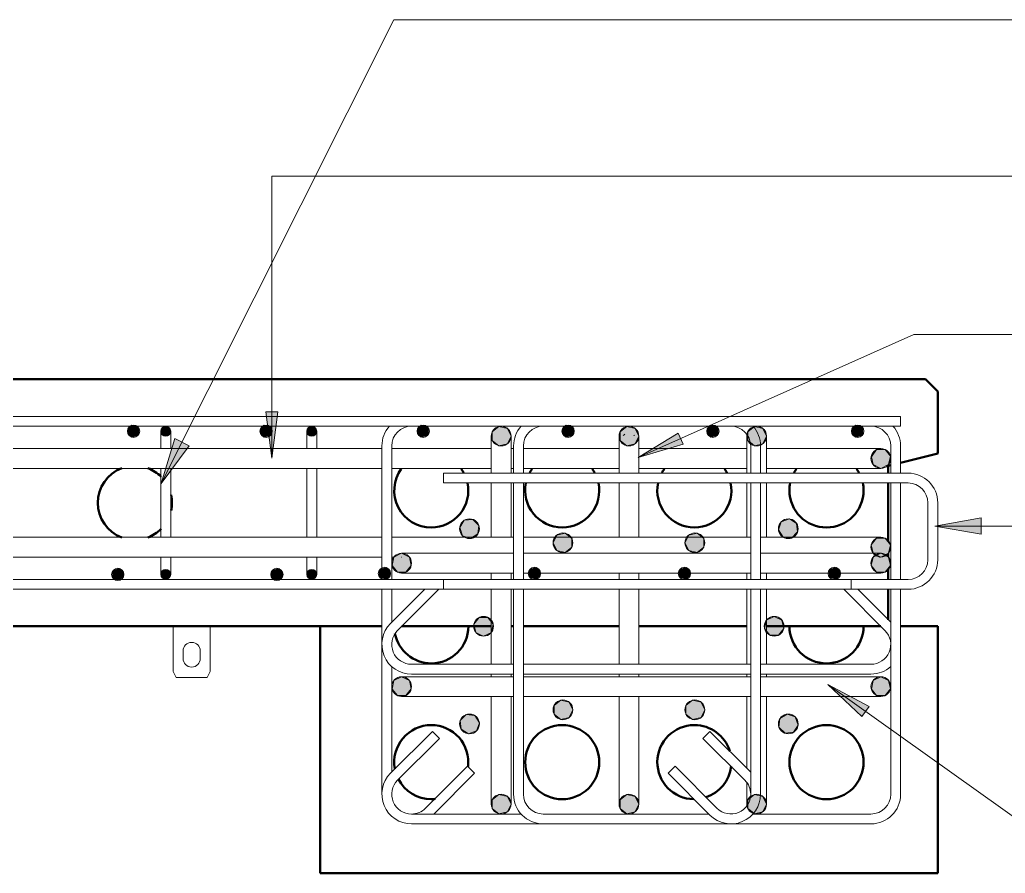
# Model space of a CAD drawing. Header units: millimetres. Extents: x 18954 to 39483, y -1618 to 21231.
# Drawn here: x 31992 to 32790, y 20065 to 20756 of the extents above; entities that cross this region are included whole.
import ezdxf

# ---------------------------------------------------------------- set-up
doc = ezdxf.new("R2010")
doc.units = ezdxf.units.MM
for name, color, linetype, lineweight in [('A-GENM', 13, 'Continuous', 18), ('A-WALL', 113, 'Continuous', 25), ('S-RBAR', 171, 'Continuous', 18), ('S-RBAR-IDEN', 171, 'Continuous', 9)]:
    doc.layers.add(name, color=color, linetype=linetype, lineweight=lineweight)

# ---------------------------------------------------------------- blocks, each defined once
blk = doc.blocks.new('RR spread anchor face based - RR-SA-0_7-110-2888042-Elevation Top 3')
at = {"layer": 'A-GENM'}
for p, q in [((-6075.8, 20264.57), (-6075.8, 20228.07)), ((-6045.8, 20228.07), (-6045.8, 20264.57)), ((-6067.8, 20238.57), (-6067.8, 20244.57)), ((-6053.8, 20244.57), (-6053.8, 20238.57)), ((-6075.8, 20228.07), (-6073.3, 20223.07)), ((-6048.3, 20223.07), (-6045.8, 20228.07)), ((-6073.3, 20223.07), (-6048.3, 20223.07))]:
    blk.add_line(p, q, dxfattribs=at)
for centre, start, end in [((-6060.8, 20244.57), 0, 180), ((-6060.8, 20238.57), 180, 0)]:
    blk.add_arc(centre, 7, start, end, dxfattribs=at)
blk = doc.blocks.new('12_7Ø_ Lifting Insert_COLUMN - 12_9Ø Lifting insert-1653057-Elevation Top 3')
at = {"layer": 'A-GENM'}
for start, end in [(120.28437, 136.35777), (43.64223, 49.79737)]:
    blk.add_arc((-5238.8, 20414.57), 6.35, start, end, dxfattribs=at)

msp = doc.modelspace()

# ---------------------------------------------------------------- hatches: boundary and pattern name
at = {"layer": 'S-RBAR'}
h = msp.add_hatch(color=256, dxfattribs=at)
edge = h.paths.add_edge_path()
edge.add_arc((32083.98, 20422.57), 5, 0, 360)
h = msp.add_hatch(color=256, dxfattribs=at)
edge = h.paths.add_edge_path()
edge.add_arc((32191.23, 20422.57), 5, 0, 360)
h = msp.add_hatch(color=256, dxfattribs=at)
edge = h.paths.add_edge_path()
edge.add_arc((32318.47, 20422.57), 5, 0, 360)
h = msp.add_hatch(color=256, dxfattribs=at)
edge = h.paths.add_edge_path()
edge.add_arc((32435.72, 20422.57), 5, 0, 360)
h = msp.add_hatch(color=256, dxfattribs=at)
edge = h.paths.add_edge_path()
edge.add_arc((32552.97, 20422.57), 5, 0, 360)
h = msp.add_hatch(color=256, dxfattribs=at)
edge = h.paths.add_edge_path()
edge.add_arc((32670.21, 20422.57), 5, 0, 360)
for points in [[(32082.44, 20417.81), (32088.03, 20419.63), (32088.03, 20425.51), (32082.44, 20427.32), (32078.98, 20422.57)], [(32108.77, 20418.77), (32113.24, 20420.22), (32113.24, 20424.92), (32108.77, 20426.37), (32106, 20422.57)], [(32189.68, 20417.81), (32195.27, 20419.63), (32195.27, 20425.51), (32189.68, 20427.32), (32186.23, 20422.57)], [(32226.99, 20418.77), (32231.47, 20420.22), (32231.47, 20424.92), (32226.99, 20426.37), (32224.23, 20422.57)], [(32316.93, 20417.81), (32322.52, 20419.63), (32322.52, 20425.51), (32316.93, 20427.32), (32313.47, 20422.57), (32316.36, 20418.59)], [(32379.82, 20410.77), (32386.59, 20412.31), (32389.6, 20418.57), (32386.59, 20424.82), (32379.82, 20426.37), (32374.4, 20422.04), (32374.4, 20415.1)], [(32434.17, 20417.81), (32439.76, 20419.63), (32439.76, 20425.51), (32434.17, 20427.32), (32430.72, 20422.57)], [(32483.22, 20410.77), (32489.99, 20412.31), (32493, 20418.57), (32489.99, 20424.82), (32483.22, 20426.37), (32477.8, 20422.04), (32477.8, 20415.1)], [(32551.42, 20417.81), (32557.01, 20419.63), (32557.01, 20425.51), (32551.42, 20427.32), (32547.97, 20422.57)], [(32586.62, 20410.77), (32593.39, 20412.31), (32596.4, 20418.57), (32593.39, 20424.82), (32586.62, 20426.37), (32581.2, 20422.04), (32581.2, 20415.1), (32583.32, 20413.41)], [(32668.67, 20417.81), (32674.26, 20419.63), (32674.26, 20425.51), (32668.67, 20427.32), (32665.21, 20422.57)], [(32689, 20392.45), (32695.26, 20395.46), (32696.8, 20402.23), (32692.47, 20407.66), (32685.53, 20407.66), (32681.28, 20401.88), (32682.75, 20395.46)], [(32356.86, 20335.66), (32362.74, 20339.35), (32363.51, 20346.25), (32358.6, 20351.16), (32351.71, 20350.38), (32348.01, 20344.51), (32350.31, 20337.95)], [(32616.69, 20336.06), (32621.59, 20340.97), (32620.82, 20347.87), (32614.94, 20351.56), (32608.39, 20349.27), (32606.09, 20342.71), (32609.79, 20336.84)], [(32433.38, 20324.4), (32438.81, 20328.73), (32438.81, 20335.68), (32433.38, 20340), (32426.62, 20338.46), (32423.6, 20332.2), (32426.62, 20325.95)], [(32540.18, 20324.4), (32545.61, 20328.73), (32545.61, 20335.68), (32540.18, 20340), (32533.42, 20338.46), (32530.4, 20332.2), (32533.42, 20325.95)], [(32689, 20320.67), (32695.26, 20323.68), (32696.8, 20330.45), (32692.47, 20335.88), (32685.53, 20335.88), (32681.2, 20330.45), (32682.75, 20323.68)], [(32304.47, 20308.49), (32308.8, 20313.92), (32307.26, 20320.68), (32301, 20323.7), (32294.75, 20320.68), (32293.2, 20313.92), (32297.53, 20308.49)], [(32692.47, 20308.49), (32696.8, 20313.92), (32695.26, 20320.68), (32689, 20323.7), (32682.75, 20320.68), (32681.2, 20313.92), (32685.53, 20308.49)], [(32072.7, 20301.81), (32076.15, 20306.57), (32072.7, 20311.32), (32067.11, 20309.51), (32067.11, 20303.63)], [(32108.77, 20302.77), (32113.24, 20304.22), (32113.24, 20308.92), (32108.77, 20310.37), (32106, 20306.57)], [(32201.58, 20301.81), (32205.03, 20306.57), (32201.58, 20311.32), (32195.99, 20309.51), (32195.99, 20303.63)], [(32226.99, 20302.77), (32231.47, 20304.22), (32231.47, 20308.92), (32226.99, 20310.37), (32224.23, 20306.57)], [(32288.62, 20302.62), (32292.07, 20307.37), (32288.62, 20312.13), (32283.03, 20310.31), (32283.03, 20304.43)], [(32410.04, 20302.62), (32413.49, 20307.37), (32410.04, 20312.13), (32404.45, 20310.31), (32404.45, 20304.43)], [(32531.46, 20302.62), (32534.92, 20307.37), (32531.46, 20312.13), (32525.87, 20310.31), (32525.87, 20304.43)], [(32652.88, 20302.62), (32656.34, 20307.37), (32652.88, 20312.13), (32647.29, 20310.31), (32647.29, 20304.43)], [(32367.37, 20256.57), (32373.63, 20259.58), (32375.17, 20266.35), (32370.84, 20271.78), (32363.9, 20271.78), (32359.57, 20266.35), (32361.12, 20259.58), (32364.9, 20257.76)], [(32606.1, 20257.36), (32610.43, 20262.79), (32608.89, 20269.56), (32602.63, 20272.57), (32596.38, 20269.56), (32594.83, 20262.79), (32599.16, 20257.36)], [(32297.53, 20208.49), (32304.47, 20208.49), (32308.8, 20213.92), (32307.26, 20220.68), (32301, 20223.7), (32294.75, 20220.68), (32293.4, 20213.68)], [(32685.53, 20208.49), (32692.47, 20208.49), (32696.8, 20213.92), (32695.26, 20220.68), (32689, 20223.7), (32682.75, 20220.68), (32681.4, 20213.68)], [(32429.82, 20189.14), (32436.59, 20190.68), (32439.6, 20196.94), (32436.59, 20203.19), (32429.82, 20204.73), (32424.4, 20200.41), (32424.4, 20193.46)], [(32536.62, 20189.14), (32543.39, 20190.68), (32546.4, 20196.94), (32543.39, 20203.19), (32536.62, 20204.73), (32531.2, 20200.41), (32531.2, 20193.46)], [(32355.07, 20177.58), (32361.62, 20179.87), (32363.91, 20186.42), (32360.22, 20192.3), (32353.32, 20193.08), (32348.41, 20188.17), (32349.19, 20181.27)], [(32611.4, 20177.98), (32618.3, 20178.76), (32621.99, 20184.63), (32619.7, 20191.19), (32613.15, 20193.48), (32607.27, 20189.79), (32606.49, 20182.89)], [(32379.82, 20112.77), (32386.59, 20114.31), (32389.6, 20120.57), (32386.59, 20126.82), (32379.82, 20128.37), (32374.4, 20124.04), (32374.4, 20117.1)], [(32483.22, 20112.77), (32489.99, 20114.31), (32493, 20120.57), (32489.99, 20126.82), (32483.22, 20128.37), (32477.8, 20124.04), (32477.8, 20117.1)], [(32586.62, 20112.77), (32593.39, 20114.31), (32596.4, 20120.57), (32593.39, 20126.82), (32586.62, 20128.37), (32581.2, 20124.04), (32581.2, 20117.1), (32583.32, 20115.41)]]:
    msp.add_hatch(color=256, dxfattribs=at).paths.add_polyline_path(points)
h = msp.add_hatch(color=256, dxfattribs=at)
edge = h.paths.add_edge_path()
edge.add_arc((32110, 20422.57), 4, 0, 360)
h = msp.add_hatch(color=256, dxfattribs=at)
edge = h.paths.add_edge_path()
edge.add_arc((32228.23, 20422.57), 4, 0, 360)
h = msp.add_hatch(color=256, dxfattribs=at)
edge = h.paths.add_edge_path()
edge.add_arc((32381.6, 20418.57), 8, 0, 360)
h = msp.add_hatch(color=256, dxfattribs=at)
edge = h.paths.add_edge_path()
edge.add_arc((32485, 20418.57), 8, 0, 360)
h = msp.add_hatch(color=256, dxfattribs=at)
edge = h.paths.add_edge_path()
edge.add_arc((32588.4, 20418.57), 8, 0, 360)
h = msp.add_hatch(color=256, dxfattribs=at)
edge = h.paths.add_edge_path()
edge.add_arc((32689, 20400.45), 8, 0, 360)
h = msp.add_hatch(color=256, dxfattribs=at)
edge = h.paths.add_edge_path()
edge.add_arc((32355.96, 20343.61), 8, 0, 360)
h = msp.add_hatch(color=256, dxfattribs=at)
edge = h.paths.add_edge_path()
edge.add_arc((32614.04, 20343.61), 8, 0, 360)
h = msp.add_hatch(color=256, dxfattribs=at)
edge = h.paths.add_edge_path()
edge.add_arc((32431.6, 20332.2), 8, 0, 360)
h = msp.add_hatch(color=256, dxfattribs=at)
edge = h.paths.add_edge_path()
edge.add_arc((32538.4, 20332.2), 8, 0, 360)
h = msp.add_hatch(color=256, dxfattribs=at)
edge = h.paths.add_edge_path()
edge.add_arc((32689, 20328.67), 8, 0, 360)
h = msp.add_hatch(color=256, dxfattribs=at)
edge = h.paths.add_edge_path()
edge.add_arc((32301, 20315.7), 8, 0, 360)
h = msp.add_hatch(color=256, dxfattribs=at)
edge = h.paths.add_edge_path()
edge.add_arc((32689, 20315.7), 8, 0, 360)
h = msp.add_hatch(color=256, dxfattribs=at)
edge = h.paths.add_edge_path()
edge.add_arc((32071.15, 20306.57), 5, 0, 360)
h = msp.add_hatch(color=256, dxfattribs=at)
edge = h.paths.add_edge_path()
edge.add_arc((32110, 20306.57), 4, 0, 360)
h = msp.add_hatch(color=256, dxfattribs=at)
edge = h.paths.add_edge_path()
edge.add_arc((32200.03, 20306.57), 5, 0, 360)
h = msp.add_hatch(color=256, dxfattribs=at)
edge = h.paths.add_edge_path()
edge.add_arc((32228.23, 20306.57), 4, 0, 360)
h = msp.add_hatch(color=256, dxfattribs=at)
edge = h.paths.add_edge_path()
edge.add_arc((32287.07, 20307.37), 5, 0, 360)
h = msp.add_hatch(color=256, dxfattribs=at)
edge = h.paths.add_edge_path()
edge.add_arc((32408.49, 20307.37), 5, 0, 360)
h = msp.add_hatch(color=256, dxfattribs=at)
edge = h.paths.add_edge_path()
edge.add_arc((32529.92, 20307.37), 5, 0, 360)
h = msp.add_hatch(color=256, dxfattribs=at)
edge = h.paths.add_edge_path()
edge.add_arc((32651.34, 20307.37), 5, 0, 360)
h = msp.add_hatch(color=256, dxfattribs=at)
edge = h.paths.add_edge_path()
edge.add_arc((32367.37, 20264.57), 8, 0, 360)
h = msp.add_hatch(color=256, dxfattribs=at)
edge = h.paths.add_edge_path()
edge.add_arc((32602.63, 20264.57), 8, 0, 360)
h = msp.add_hatch(color=256, dxfattribs=at)
edge = h.paths.add_edge_path()
edge.add_arc((32301, 20215.7), 8, 0, 360)
h = msp.add_hatch(color=256, dxfattribs=at)
edge = h.paths.add_edge_path()
edge.add_arc((32689, 20215.7), 8, 0, 360)
h = msp.add_hatch(color=256, dxfattribs=at)
edge = h.paths.add_edge_path()
edge.add_arc((32431.6, 20196.94), 8, 0, 360)
h = msp.add_hatch(color=256, dxfattribs=at)
edge = h.paths.add_edge_path()
edge.add_arc((32538.4, 20196.94), 8, 0, 360)
h = msp.add_hatch(color=256, dxfattribs=at)
edge = h.paths.add_edge_path()
edge.add_arc((32355.96, 20185.53), 8, 0, 360)
h = msp.add_hatch(color=256, dxfattribs=at)
edge = h.paths.add_edge_path()
edge.add_arc((32614.04, 20185.53), 8, 0, 360)
h = msp.add_hatch(color=256, dxfattribs=at)
edge = h.paths.add_edge_path()
edge.add_arc((32381.6, 20120.57), 8, 0, 360)
h = msp.add_hatch(color=256, dxfattribs=at)
edge = h.paths.add_edge_path()
edge.add_arc((32485, 20120.57), 8, 0, 360)
h = msp.add_hatch(color=256, dxfattribs=at)
edge = h.paths.add_edge_path()
edge.add_arc((32588.4, 20120.57), 8, 0, 360)
at = {"layer": 'S-RBAR-IDEN'}
for points in [[(32195.93, 20400.64), (32200.86, 20438.14), (32190.99, 20438.14)], [(32492.56, 20401.26), (32528.81, 20412.04), (32524.79, 20421.05)], [(32106.37, 20380.12), (32129.09, 20410.68), (32117.27, 20416.6)], [(32732.62, 20345.73), (32770.12, 20339.12), (32770.12, 20352.34)], [(32646.01, 20217.34), (32673.68, 20191.55), (32679.41, 20199.59)]]:
    msp.add_hatch(color=256, dxfattribs=at).paths.add_polyline_path(points)

# ---------------------------------------------------------------- linework, layer by layer
at = {"layer": 'A-WALL', "lineweight": 50}
for p, q in [((32725, 20464.57), (31270.01, 20464.57)), ((32735, 20454.57), (32725, 20464.57)), ((32735, 20404.57), (32735, 20454.57)), ((32705, 20397.07), (32735, 20404.57)), ((32695, 20394.57), (32697, 20395.07)), ((32695, 20388.63), (32695, 20394.57)), ((32695, 20333.88), (32695, 20380.63)), ((32695, 20320.91), (32695, 20323.46)), ((32695, 20302.51), (32695, 20310.49)), ((32695, 20269.8), (32695, 20294.51)), ((32235, 20264.57), (31520, 20264.57)), ((32285, 20264.57), (32235, 20264.57)), ((32235, 20264.57), (32235, 20064.57)), ((32373.6, 20264.57), (32301.08, 20264.57)), ((32389.6, 20264.57), (32391.61, 20264.57)), ((32399.61, 20264.57), (32477, 20264.57)), ((32493, 20264.57), (32580.4, 20264.57)), ((32688.92, 20264.57), (32596.4, 20264.57)), ((32735, 20264.57), (32705, 20264.57)), ((32735, 20064.57), (32735, 20264.57)), ((32235, 20064.57), (32735, 20064.57))]:
    msp.add_line(p, q, dxfattribs=at)
for centre, start, end in [((32085, 20364.57), 110.74657, 249.33161), ((32085, 20364.57), 44.86565, 69.25343), ((32325, 20374.57), 144, 270), ((32325, 20374.57), 28.3173, 36), ((32431, 20374.57), 144, 151.6827), ((32431, 20374.57), 28.3173, 36), ((32538, 20374.57), 144, 151.6827), ((32538, 20374.57), 28.3173, 36), ((32645, 20374.57), 144, 151.6827), ((32645, 20374.57), 28.3173, 36), ((32325, 20374.57), 270, 11.77425), ((32431, 20374.57), 168.22575, 270), ((32431, 20374.57), 270, 11.77425), ((32538, 20374.57), 168.22575, 270), ((32538, 20374.57), 270, 11.77425), ((32645, 20374.57), 168.22575, 180), ((32645, 20374.57), 0, 11.77425), ((32645, 20374.57), 180, 0), ((32085, 20364.57), 347.76022, 12.23978), ((32085, 20364.57), 290.66839, 315.13435), ((32325, 20264.57), 270, 0), ((32645, 20264.57), 180, 360), ((32325, 20264.57), 191.3661, 270), ((32325, 20154.57), 90, 190.15566), ((32325, 20154.57), 353.09798, 90), ((32431, 20154.57), 90, 270), ((32431, 20154.57), 270, 90), ((32538, 20154.57), 90, 269.22682), ((32538, 20154.57), 17.41149, 90), ((32645, 20154.57), 0, 180), ((32538, 20154.57), 288.34185, 353.68657), ((32645, 20154.57), 180, 0), ((32325, 20154.57), 207.45862, 270), ((32325, 20154.57), 270, 276.06156)]:
    msp.add_arc(centre, 30, start, end, dxfattribs=at)
at = {"layer": 'S-RBAR'}
for p, q in [((31290, 20434.57), (32705, 20434.57)), ((32705, 20426.57), (32705, 20434.57)), ((31290, 20426.57), (32705, 20426.57)), ((32082.44, 20427.32), (32078.98, 20422.57)), ((32078.98, 20422.57), (32082.44, 20417.81)), ((32088.03, 20425.51), (32082.44, 20427.32)), ((32082.44, 20417.81), (32088.03, 20419.63)), ((32088.03, 20419.63), (32088.03, 20425.51)), ((32108.77, 20426.37), (32106, 20422.57)), ((32106, 20422.57), (32106, 20408.64)), ((32106, 20422.57), (32108.77, 20418.77)), ((32113.24, 20424.92), (32108.77, 20426.37)), ((32108.77, 20418.77), (32113.24, 20420.22)), ((32113.24, 20420.22), (32113.24, 20424.92)), ((32114, 20422.57), (32114, 20408.64)), ((32189.68, 20427.32), (32186.23, 20422.57)), ((32186.23, 20422.57), (32189.68, 20417.81)), ((32195.27, 20425.51), (32189.68, 20427.32)), ((32189.68, 20417.81), (32195.27, 20419.63)), ((32195.27, 20419.63), (32195.27, 20425.51)), ((32226.99, 20426.37), (32224.23, 20422.57)), ((32224.23, 20422.57), (32224.23, 20408.64)), ((32224.23, 20422.57), (32226.99, 20418.77)), ((32231.47, 20424.92), (32226.99, 20426.37)), ((32226.99, 20418.77), (32231.47, 20420.22)), ((32231.47, 20420.22), (32231.47, 20424.92)), ((32232.23, 20422.57), (32232.23, 20408.64)), ((32316.93, 20427.32), (32313.47, 20422.57)), ((32313.47, 20422.57), (32316.36, 20418.59)), ((32322.52, 20425.51), (32316.93, 20427.32)), ((32316.93, 20417.81), (32322.52, 20419.63)), ((32322.52, 20419.63), (32322.52, 20425.51)), ((32379.82, 20426.37), (32374.4, 20422.04)), ((32374.4, 20422.04), (32374.4, 20415.1)), ((32386.59, 20424.82), (32379.82, 20426.37)), ((32389.6, 20418.57), (32386.59, 20424.82)), ((32434.17, 20427.32), (32430.72, 20422.57)), ((32430.72, 20422.57), (32434.17, 20417.81)), ((32439.76, 20425.51), (32434.17, 20427.32)), ((32434.17, 20417.81), (32439.76, 20419.63)), ((32439.76, 20419.63), (32439.76, 20425.51)), ((32483.22, 20426.37), (32477.8, 20422.04)), ((32477.8, 20422.04), (32477.8, 20415.1)), ((32489.99, 20424.82), (32483.22, 20426.37)), ((32493, 20418.57), (32489.99, 20424.82)), ((32551.42, 20427.32), (32547.97, 20422.57)), ((32547.97, 20422.57), (32551.42, 20417.81)), ((32557.01, 20425.51), (32551.42, 20427.32)), ((32551.42, 20417.81), (32557.01, 20419.63)), ((32557.01, 20419.63), (32557.01, 20425.51)), ((32586.62, 20426.37), (32581.2, 20422.04)), ((32581.2, 20422.04), (32581.2, 20415.1)), ((32593.39, 20424.82), (32586.62, 20426.37)), ((32596.4, 20418.57), (32593.39, 20424.82)), ((32668.67, 20427.32), (32665.21, 20422.57)), ((32665.21, 20422.57), (32668.67, 20417.81)), ((32674.26, 20425.51), (32668.67, 20427.32)), ((32668.67, 20417.81), (32674.26, 20419.63)), ((32674.26, 20419.63), (32674.26, 20425.51)), ((32316.36, 20418.59), (32316.93, 20417.81)), ((32373.6, 20388.92), (32373.6, 20418.57)), ((32374.4, 20415.1), (32379.82, 20410.77)), ((32379.82, 20410.77), (32386.59, 20412.31)), ((32386.59, 20412.31), (32389.6, 20418.57)), ((32389.6, 20388.92), (32389.6, 20418.57)), ((32477, 20388.92), (32477, 20418.57)), ((32477.8, 20415.1), (32483.22, 20410.77)), ((32483.22, 20410.77), (32489.99, 20412.31)), ((32489.99, 20412.31), (32493, 20418.57)), ((32493, 20388.92), (32493, 20418.57)), ((32580.4, 20388.92), (32580.4, 20418.57)), ((32581.2, 20415.1), (32583.32, 20413.41)), ((32583.32, 20413.41), (32586.62, 20410.77)), ((32586.62, 20410.77), (32593.39, 20412.31)), ((32593.39, 20412.31), (32596.4, 20418.57)), ((32596.4, 20388.92), (32596.4, 20418.57)), ((31520, 20408.45), (32285, 20408.45)), ((32285, 20302.57), (32285, 20410.57)), ((32293, 20302.57), (32293, 20410.57)), ((32293, 20408.45), (32373.6, 20408.45)), ((32389.6, 20408.45), (32391.61, 20408.45)), ((32391.61, 20388.63), (32391.61, 20410.57)), ((32399.61, 20388.63), (32399.61, 20410.57)), ((32399.61, 20408.45), (32477, 20408.45)), ((32493, 20408.45), (32580.4, 20408.45)), ((32583.61, 20410.57), (32583.61, 20388.63)), ((32591.61, 20410.57), (32591.61, 20388.63)), ((32596.4, 20408.45), (32633.5, 20408.45)), ((32633.5, 20408.45), (32689, 20408.45)), ((32685.53, 20407.66), (32681.28, 20401.88)), ((32692.47, 20407.66), (32685.53, 20407.66)), ((32696.8, 20402.23), (32692.47, 20407.66)), ((32697, 20410.57), (32697, 20388.63)), ((32705, 20410.57), (32705, 20388.63)), ((32681.28, 20401.88), (32682.75, 20395.46)), ((32695.26, 20395.46), (32696.8, 20402.23)), ((31520, 20392.45), (32285, 20392.45)), ((32106, 20392.49), (32106, 20386.57)), ((32114, 20392.49), (32114, 20386.57)), ((32224.23, 20392.49), (32224.23, 20386.57)), ((32232.23, 20392.49), (32232.23, 20386.57)), ((32293, 20392.45), (32373.6, 20392.45)), ((32711, 20388.63), (32335, 20388.63)), ((32335, 20388.63), (32335, 20380.63)), ((32389.6, 20392.45), (32391.61, 20392.45)), ((32399.61, 20392.45), (32477, 20392.45)), ((32493, 20392.45), (32580.4, 20392.45)), ((32596.4, 20392.45), (32633.5, 20392.45)), ((32633.5, 20392.45), (32689, 20392.45)), ((32682.75, 20395.46), (32689, 20392.45)), ((32689, 20392.45), (32695.26, 20395.46)), ((32106, 20386.57), (32106, 20342.57)), ((32114, 20386.57), (32114, 20342.57)), ((32224.23, 20386.57), (32224.23, 20342.57)), ((32232.23, 20386.57), (32232.23, 20342.57)), ((32711, 20380.63), (32335, 20380.63)), ((32373.6, 20378.57), (32373.6, 20380.66)), ((32389.6, 20378.57), (32389.6, 20380.66)), ((32391.61, 20302.57), (32391.61, 20380.63)), ((32399.61, 20302.57), (32399.61, 20380.63)), ((32477, 20378.57), (32477, 20380.66)), ((32493, 20378.57), (32493, 20380.66)), ((32580.4, 20378.57), (32580.4, 20380.66)), ((32583.61, 20380.63), (32583.61, 20302.57)), ((32591.61, 20380.63), (32591.61, 20302.57)), ((32596.4, 20378.57), (32596.4, 20380.66)), ((32697, 20380.63), (32697, 20302.51)), ((32705, 20380.63), (32705, 20302.51)), ((32373.6, 20336.67), (32373.6, 20378.57)), ((32389.6, 20336.67), (32389.6, 20378.57)), ((32477, 20336.67), (32477, 20378.57)), ((32493, 20336.67), (32493, 20378.57)), ((32580.4, 20336.67), (32580.4, 20378.57)), ((32596.4, 20336.67), (32596.4, 20378.57)), ((32727, 20318.51), (32727, 20364.63)), ((32735, 20318.51), (32735, 20364.63)), ((32351.71, 20350.38), (32348.01, 20344.51)), ((32358.6, 20351.16), (32351.71, 20350.38)), ((32363.51, 20346.25), (32358.6, 20351.16)), ((32608.39, 20349.27), (32606.09, 20342.71)), ((32614.94, 20351.56), (32608.39, 20349.27)), ((32620.82, 20347.87), (32614.94, 20351.56)), ((32621.59, 20340.97), (32620.82, 20347.87)), ((32106, 20342.57), (32106, 20336.63)), ((32114, 20342.57), (32114, 20336.63)), ((32224.23, 20342.57), (32224.23, 20336.63)), ((32232.23, 20342.57), (32232.23, 20336.63)), ((32348.01, 20344.51), (32350.31, 20337.95)), ((32362.74, 20339.35), (32363.51, 20346.25)), ((32433.38, 20340), (32426.62, 20338.46)), ((32438.81, 20335.68), (32433.38, 20340)), ((32540.18, 20340), (32533.42, 20338.46)), ((32545.61, 20335.68), (32540.18, 20340)), ((32606.09, 20342.71), (32609.79, 20336.84)), ((32616.69, 20336.06), (32621.59, 20340.97)), ((31520, 20336.67), (32285, 20336.67)), ((32293, 20336.67), (32391.61, 20336.67)), ((32350.31, 20337.95), (32356.86, 20335.66)), ((32356.86, 20335.66), (32362.74, 20339.35)), ((32399.61, 20336.67), (32583.61, 20336.67)), ((32426.62, 20338.46), (32423.6, 20332.2)), ((32423.6, 20332.2), (32426.62, 20325.95)), ((32438.81, 20328.73), (32438.81, 20335.68)), ((32533.42, 20338.46), (32530.4, 20332.2)), ((32530.4, 20332.2), (32533.42, 20325.95)), ((32545.61, 20328.73), (32545.61, 20335.68)), ((32591.61, 20336.67), (32633.5, 20336.67)), ((32609.79, 20336.84), (32616.69, 20336.06)), ((32633.5, 20336.67), (32689, 20336.67)), ((32685.53, 20335.88), (32681.2, 20330.45)), ((32692.47, 20335.88), (32685.53, 20335.88)), ((32696.8, 20330.45), (32692.47, 20335.88)), ((32426.62, 20325.95), (32433.38, 20324.4)), ((32433.38, 20324.4), (32438.81, 20328.73)), ((32533.42, 20325.95), (32540.18, 20324.4)), ((32540.18, 20324.4), (32545.61, 20328.73)), ((32681.2, 20330.45), (32682.75, 20323.68)), ((32695.26, 20323.68), (32696.8, 20330.45)), ((31520, 20320.67), (32285, 20320.67)), ((32106, 20320.48), (32106, 20306.57)), ((32114, 20320.48), (32114, 20306.57)), ((32224.23, 20320.48), (32224.23, 20306.57)), ((32232.23, 20320.48), (32232.23, 20306.57)), ((32293, 20320.67), (32294.82, 20320.67)), ((32294.75, 20320.68), (32293.2, 20313.92)), ((32301, 20323.7), (32294.75, 20320.68)), ((32300.6, 20320.67), (32301, 20320.67)), ((32341, 20323.7), (32301, 20323.7)), ((32307.26, 20320.68), (32301, 20323.7)), ((32308.8, 20313.92), (32307.26, 20320.68)), ((32391.61, 20323.7), (32341, 20323.7)), ((32583.61, 20323.7), (32399.61, 20323.7)), ((32649, 20323.7), (32591.61, 20323.7)), ((32688.69, 20323.7), (32649, 20323.7)), ((32682.75, 20320.68), (32681.2, 20313.92)), ((32689, 20323.7), (32682.75, 20320.68)), ((32682.75, 20323.68), (32689, 20320.67)), ((32687.54, 20320.67), (32687.94, 20320.67)), ((32688.6, 20320.67), (32689, 20320.67)), ((32695.26, 20320.68), (32689, 20323.7)), ((32689, 20320.67), (32695.26, 20323.68)), ((32696.8, 20313.92), (32695.26, 20320.68)), ((32072.7, 20311.32), (32067.11, 20309.51)), ((32067.11, 20309.51), (32067.11, 20303.63)), ((32076.15, 20306.57), (32072.7, 20311.32)), ((32108.77, 20310.37), (32106, 20306.57)), ((32113.24, 20308.92), (32108.77, 20310.37)), ((32113.24, 20304.22), (32113.24, 20308.92)), ((32201.58, 20311.32), (32195.99, 20309.51)), ((32195.99, 20309.51), (32195.99, 20303.63)), ((32205.03, 20306.57), (32201.58, 20311.32)), ((32226.99, 20310.37), (32224.23, 20306.57)), ((32231.47, 20308.92), (32226.99, 20310.37)), ((32231.47, 20304.22), (32231.47, 20308.92)), ((32288.62, 20312.13), (32283.03, 20310.31)), ((32283.03, 20310.31), (32283.03, 20304.43)), ((32292.07, 20307.37), (32288.62, 20312.13)), ((32293.2, 20313.92), (32297.53, 20308.49)), ((32297.53, 20308.49), (32304.47, 20308.49)), ((32304.47, 20308.49), (32308.8, 20313.92)), ((32410.04, 20312.13), (32404.45, 20310.31)), ((32404.45, 20310.31), (32404.45, 20304.43)), ((32413.49, 20307.37), (32410.04, 20312.13)), ((32531.46, 20312.13), (32525.87, 20310.31)), ((32525.87, 20310.31), (32525.87, 20304.43)), ((32534.92, 20307.37), (32531.46, 20312.13)), ((32652.88, 20312.13), (32647.29, 20310.31)), ((32647.29, 20310.31), (32647.29, 20304.43)), ((32656.34, 20307.37), (32652.88, 20312.13)), ((32681.2, 20313.92), (32685.53, 20308.49)), ((32685.53, 20308.49), (32692.47, 20308.49)), ((32692.47, 20308.49), (32696.8, 20313.92)), ((31290, 20302.57), (32665, 20302.57)), ((32067.11, 20303.63), (32072.7, 20301.81)), ((32072.7, 20301.81), (32076.15, 20306.57)), ((32106, 20306.57), (32108.77, 20302.77)), ((32108.77, 20302.77), (32113.24, 20304.22)), ((32195.99, 20303.63), (32201.58, 20301.81)), ((32201.58, 20301.81), (32205.03, 20306.57)), ((32224.23, 20306.57), (32226.99, 20302.77)), ((32226.99, 20302.77), (32231.47, 20304.22)), ((32283.03, 20304.43), (32288.62, 20302.62)), ((32288.62, 20302.62), (32292.07, 20307.37)), ((32341, 20307.7), (32301, 20307.7)), ((32335, 20302.51), (32711, 20302.51)), ((32335, 20294.51), (32335, 20302.51)), ((32391.61, 20307.7), (32341, 20307.7)), ((32373.6, 20302.57), (32373.6, 20307.7)), ((32389.6, 20302.57), (32389.6, 20307.7)), ((32583.61, 20307.7), (32399.61, 20307.7)), ((32404.45, 20304.43), (32410.04, 20302.62)), ((32410.04, 20302.62), (32413.49, 20307.37)), ((32477, 20302.57), (32477, 20307.7)), ((32493, 20302.57), (32493, 20307.7)), ((32525.87, 20304.43), (32531.46, 20302.62)), ((32531.46, 20302.62), (32534.92, 20307.37)), ((32580.4, 20302.57), (32580.4, 20307.7)), ((32649, 20307.7), (32591.61, 20307.7)), ((32596.4, 20302.57), (32596.4, 20307.7)), ((32647.29, 20304.43), (32652.88, 20302.62)), ((32689, 20307.7), (32649, 20307.7)), ((32652.88, 20302.62), (32656.34, 20307.37)), ((32665, 20294.57), (32665, 20302.57)), ((31290, 20294.57), (32665, 20294.57)), ((32285, 20128.57), (32285, 20294.57)), ((32319.77, 20294.57), (32292.03, 20266.83)), ((32293, 20267.8), (32293, 20294.57)), ((32331.08, 20294.57), (32297.69, 20261.18)), ((32335, 20294.51), (32711, 20294.51)), ((32373.6, 20233.86), (32373.6, 20294.51)), ((32389.6, 20233.86), (32389.6, 20294.51)), ((32391.61, 20128.57), (32391.61, 20294.51)), ((32399.61, 20128.57), (32399.61, 20294.51)), ((32477, 20233.86), (32477, 20294.51)), ((32493, 20233.86), (32493, 20294.51)), ((32580.4, 20233.86), (32580.4, 20294.51)), ((32583.61, 20294.51), (32583.61, 20128.57)), ((32591.61, 20294.51), (32591.61, 20128.57)), ((32596.4, 20233.86), (32596.4, 20294.51)), ((32692.32, 20261.18), (32658.99, 20294.51)), ((32697, 20267.8), (32670.3, 20294.51)), ((32697, 20294.51), (32697, 20128.57)), ((32705, 20294.51), (32705, 20128.57)), ((32363.9, 20271.78), (32359.57, 20266.35)), ((32370.84, 20271.78), (32363.9, 20271.78)), ((32375.17, 20266.35), (32370.84, 20271.78)), ((32596.38, 20269.56), (32594.83, 20262.79)), ((32602.63, 20272.57), (32596.38, 20269.56)), ((32608.89, 20269.56), (32602.63, 20272.57)), ((32610.43, 20262.79), (32608.89, 20269.56)), ((32359.57, 20266.35), (32361.12, 20259.58)), ((32373.63, 20259.58), (32375.17, 20266.35)), ((32594.83, 20262.79), (32599.16, 20257.36)), ((32606.1, 20257.36), (32610.43, 20262.79)), ((32361.12, 20259.58), (32364.9, 20257.76)), ((32364.9, 20257.76), (32367.37, 20256.57)), ((32367.37, 20256.57), (32373.63, 20259.58)), ((32599.16, 20257.36), (32606.1, 20257.36)), ((32293, 20146.51), (32293, 20232.15)), ((32309, 20233.86), (32391.61, 20233.86)), ((32399.61, 20233.86), (32583.61, 20233.86)), ((32591.61, 20233.86), (32681, 20233.86)), ((32294.75, 20220.68), (32293.4, 20213.68)), ((32301, 20223.7), (32294.75, 20220.68)), ((32341, 20223.7), (32301, 20223.7)), ((32307.26, 20220.68), (32301, 20223.7)), ((32308.8, 20213.92), (32307.26, 20220.68)), ((32309, 20225.86), (32391.61, 20225.86)), ((32391.61, 20223.7), (32341, 20223.7)), ((32373.6, 20223.7), (32373.6, 20225.86)), ((32389.6, 20223.7), (32389.6, 20225.86)), ((32399.61, 20225.86), (32583.61, 20225.86)), ((32583.61, 20223.7), (32399.61, 20223.7)), ((32477, 20223.7), (32477, 20225.86)), ((32493, 20223.7), (32493, 20225.86)), ((32580.4, 20223.7), (32580.4, 20225.86)), ((32591.61, 20225.86), (32681, 20225.86)), ((32649, 20223.7), (32591.61, 20223.7)), ((32596.4, 20223.7), (32596.4, 20225.86)), ((32689, 20223.7), (32649, 20223.7)), ((32682.75, 20220.68), (32681.4, 20213.68)), ((32689, 20223.7), (32682.75, 20220.68)), ((32695.26, 20220.68), (32689, 20223.7)), ((32696.8, 20213.92), (32695.26, 20220.68)), ((32293.4, 20213.68), (32297.53, 20208.49)), ((32304.47, 20208.49), (32308.8, 20213.92)), ((32681.4, 20213.68), (32685.53, 20208.49)), ((32692.47, 20208.49), (32696.8, 20213.92)), ((32297.53, 20208.49), (32304.47, 20208.49)), ((32341, 20207.7), (32301, 20207.7)), ((32391.61, 20207.7), (32341, 20207.7)), ((32373.6, 20160.57), (32373.6, 20207.7)), ((32389.6, 20160.57), (32389.6, 20207.7)), ((32583.61, 20207.7), (32399.61, 20207.7)), ((32429.82, 20204.73), (32424.4, 20200.41)), ((32436.59, 20203.19), (32429.82, 20204.73)), ((32477, 20160.57), (32477, 20207.7)), ((32493, 20160.57), (32493, 20207.7)), ((32536.62, 20204.73), (32531.2, 20200.41)), ((32543.39, 20203.19), (32536.62, 20204.73)), ((32580.4, 20160.57), (32580.4, 20207.7)), ((32649, 20207.7), (32591.61, 20207.7)), ((32596.4, 20160.57), (32596.4, 20207.7)), ((32689, 20207.7), (32649, 20207.7)), ((32685.53, 20208.49), (32692.47, 20208.49)), ((32424.4, 20200.41), (32424.4, 20193.46)), ((32439.6, 20196.94), (32436.59, 20203.19)), ((32436.59, 20190.68), (32439.6, 20196.94)), ((32531.2, 20200.41), (32531.2, 20193.46)), ((32546.4, 20196.94), (32543.39, 20203.19)), ((32543.39, 20190.68), (32546.4, 20196.94)), ((32353.32, 20193.08), (32348.41, 20188.17)), ((32348.41, 20188.17), (32349.19, 20181.27)), ((32360.22, 20192.3), (32353.32, 20193.08)), ((32363.91, 20186.42), (32360.22, 20192.3)), ((32424.4, 20193.46), (32429.82, 20189.14)), ((32429.82, 20189.14), (32436.59, 20190.68)), ((32531.2, 20193.46), (32536.62, 20189.14)), ((32536.62, 20189.14), (32543.39, 20190.68)), ((32607.27, 20189.79), (32606.49, 20182.89)), ((32613.15, 20193.48), (32607.27, 20189.79)), ((32619.7, 20191.19), (32613.15, 20193.48)), ((32621.99, 20184.63), (32619.7, 20191.19)), ((32349.19, 20181.27), (32355.07, 20177.58)), ((32361.62, 20179.87), (32363.91, 20186.42)), ((32606.49, 20182.89), (32611.4, 20177.98)), ((32618.3, 20178.76), (32621.99, 20184.63)), ((32292.03, 20145.54), (32325.97, 20179.48)), ((32297.69, 20139.88), (32331.63, 20173.82)), ((32331.63, 20173.82), (32325.97, 20179.48)), ((32355.07, 20177.58), (32361.62, 20179.87)), ((32544.98, 20173.82), (32550.64, 20179.48)), ((32544.98, 20173.82), (32578.92, 20139.88)), ((32550.64, 20179.48), (32583.61, 20146.51)), ((32611.4, 20177.98), (32618.3, 20178.76)), ((32373.6, 20120.57), (32373.6, 20160.57)), ((32389.6, 20120.57), (32389.6, 20160.57)), ((32477, 20120.57), (32477, 20160.57)), ((32493, 20120.57), (32493, 20160.57)), ((32580.4, 20149.69), (32580.4, 20160.57)), ((32596.4, 20120.57), (32596.4, 20160.57)), ((32354.26, 20151.2), (32320.32, 20117.26)), ((32354.26, 20151.2), (32359.91, 20145.54)), ((32522.35, 20151.2), (32516.7, 20145.54)), ((32556.3, 20117.26), (32522.35, 20151.2)), ((32359.91, 20145.54), (32326.94, 20112.57)), ((32550.64, 20111.6), (32516.7, 20145.54)), ((32580.4, 20120.57), (32580.4, 20137.78)), ((32379.82, 20128.37), (32374.4, 20124.04)), ((32386.59, 20126.82), (32379.82, 20128.37)), ((32389.6, 20120.57), (32386.59, 20126.82)), ((32483.22, 20128.37), (32477.8, 20124.04)), ((32489.99, 20126.82), (32483.22, 20128.37)), ((32493, 20120.57), (32489.99, 20126.82)), ((32586.62, 20128.37), (32581.2, 20124.04)), ((32593.39, 20126.82), (32586.62, 20128.37)), ((32596.4, 20120.57), (32593.39, 20126.82)), ((32374.4, 20124.04), (32374.4, 20117.1)), ((32374.4, 20117.1), (32379.82, 20112.77)), ((32386.59, 20114.31), (32389.6, 20120.57)), ((32477.8, 20124.04), (32477.8, 20117.1)), ((32477.8, 20117.1), (32483.22, 20112.77)), ((32489.99, 20114.31), (32493, 20120.57)), ((32581.2, 20124.04), (32581.2, 20117.1)), ((32581.2, 20117.1), (32583.32, 20115.41)), ((32593.39, 20114.31), (32596.4, 20120.57)), ((32397.89, 20112.57), (32309, 20112.57)), ((32379.82, 20112.77), (32386.59, 20114.31)), ((32549.67, 20112.57), (32415.61, 20112.57)), ((32483.22, 20112.77), (32489.99, 20114.31)), ((32583.32, 20115.41), (32586.62, 20112.77)), ((32681, 20112.57), (32585.32, 20112.57)), ((32586.62, 20112.77), (32593.39, 20114.31)), ((32415.61, 20104.57), (32309, 20104.57)), ((32567.61, 20104.57), (32415.61, 20104.57)), ((32681, 20104.57), (32567.61, 20104.57))]:
    msp.add_line(p, q, dxfattribs=at)
for centre, radius in [((32083.98, 20422.57), 5), ((32191.23, 20422.57), 5), ((32318.47, 20422.57), 5), ((32435.72, 20422.57), 5), ((32552.97, 20422.57), 5), ((32670.21, 20422.57), 5), ((32110, 20422.57), 4), ((32228.23, 20422.57), 4), ((32381.6, 20418.57), 8), ((32485, 20418.57), 8), ((32588.4, 20418.57), 8), ((32689, 20400.45), 8), ((32355.96, 20343.61), 8), ((32614.04, 20343.61), 8), ((32431.6, 20332.2), 8), ((32538.4, 20332.2), 8), ((32689, 20328.67), 8), ((32301, 20315.7), 8), ((32689, 20315.7), 8), ((32071.15, 20306.57), 5), ((32110, 20306.57), 4), ((32200.03, 20306.57), 5), ((32228.23, 20306.57), 4), ((32287.07, 20307.37), 5), ((32408.49, 20307.37), 5), ((32529.92, 20307.37), 5), ((32651.34, 20307.37), 5), ((32367.37, 20264.57), 8), ((32602.63, 20264.57), 8), ((32301, 20215.7), 8), ((32689, 20215.7), 8), ((32431.6, 20196.94), 8), ((32538.4, 20196.94), 8), ((32355.96, 20185.53), 8), ((32614.04, 20185.53), 8), ((32381.6, 20120.57), 8), ((32485, 20120.57), 8), ((32588.4, 20120.57), 8)]:
    msp.add_circle(centre, radius, dxfattribs=at)
for centre, radius, start, end in [((32110, 20422.57), 4, 0, 180), ((32228.23, 20422.57), 4, 0, 180), ((32309, 20410.57), 24, 137.92893, 180), ((32309, 20410.57), 16, 90, 180), ((32381.6, 20418.57), 8, 0, 180), ((32415.61, 20410.57), 24, 137.92893, 180), ((32415.61, 20410.57), 16, 90, 180), ((32485, 20418.57), 8, 0, 180), ((32567.61, 20410.57), 16, 360, 90), ((32588.4, 20418.57), 8, 171.43869, 180), ((32567.61, 20410.57), 24, 360, 42.07107), ((32588.4, 20418.57), 8, 0, 109.71345), ((32681, 20410.57), 16, 0, 90), ((32681, 20410.57), 24, 0, 42.07107), ((32689, 20400.45), 8, 270, 90), ((32711, 20364.63), 24, 0, 90), ((32711, 20364.63), 16, 0, 90), ((32689, 20328.67), 8, 270, 90), ((32301, 20315.7), 8, 90, 270), ((32689, 20315.7), 8, 87.16313, 90), ((32689, 20315.7), 8, 270, 54.79447), ((32711, 20318.51), 16, 270, 0), ((32711, 20318.51), 24, 270, 0), ((32110, 20306.57), 4, 180, 0), ((32228.23, 20306.57), 4, 180, 0), ((32309, 20249.86), 24, 135, 270), ((32309, 20249.86), 16, 135, 270), ((32681, 20249.86), 16, 270, 45), ((32681, 20249.86), 24, 270, 312.07107), ((32301, 20215.7), 8, 90, 270), ((32689, 20215.7), 8, 270, 90), ((32309, 20128.57), 24, 135, 270), ((32309, 20128.57), 16, 135, 270), ((32567.61, 20128.57), 16, 0, 45), ((32415.61, 20128.57), 24, 180, 270), ((32415.61, 20128.57), 16, 180, 270), ((32567.61, 20128.57), 24, 225, 0), ((32567.61, 20128.57), 16, 225, 0), ((32681, 20128.57), 16, 270, 0), ((32681, 20128.57), 24, 270, 0), ((32309, 20128.57), 16, 270, 315), ((32381.6, 20120.57), 8, 180, 0), ((32485, 20120.57), 8, 180, 0), ((32588.4, 20120.57), 8, 180, 187.20122), ((32588.4, 20120.57), 8, 250.28655, 0)]:
    msp.add_arc(centre, radius, start, end, dxfattribs=at)
at = {"layer": 'S-RBAR-IDEN'}
for p, q in [((32106.37, 20380.12), (32294.74, 20755.75)), ((32294.74, 20755.75), (32984.89, 20755.75)), ((32195.93, 20629.16), (32886.07, 20629.16)), ((32195.93, 20400.64), (32195.93, 20629.16)), ((32492.56, 20401.26), (32715.66, 20500.86)), ((32715.66, 20500.86), (32886.07, 20500.86)), ((32200.86, 20438.14), (32190.99, 20438.14)), ((32190.99, 20438.14), (32195.93, 20400.64)), ((32195.93, 20400.64), (32200.86, 20438.14)), ((32524.79, 20421.05), (32492.56, 20401.26)), ((32528.81, 20412.04), (32524.79, 20421.05)), ((32117.27, 20416.6), (32106.37, 20380.12)), ((32129.09, 20410.68), (32117.27, 20416.6)), ((32492.56, 20401.26), (32528.81, 20412.04)), ((32106.37, 20380.12), (32129.09, 20410.68)), ((32770.12, 20352.34), (32732.62, 20345.73)), ((32770.12, 20339.12), (32770.12, 20352.34)), ((32732.62, 20345.73), (32770.12, 20339.12)), ((32732.62, 20345.73), (32886.07, 20345.73)), ((32646.01, 20217.34), (32673.68, 20191.55)), ((32679.41, 20199.59), (32646.01, 20217.34)), ((32646.01, 20217.34), (32809.35, 20100.89)), ((32673.68, 20191.55), (32679.41, 20199.59))]:
    msp.add_line(p, q, dxfattribs=at)

# ---------------------------------------------------------------- block references
at = {"layer": 'A-GENM'}
for name, p in [('12_7Ø_ Lifting Insert_COLUMN - 12_9Ø Lifting insert-1653057-Elevation Top 3', (37723.81, 0)), ('RR spread anchor face based - RR-SA-0_7-110-2888042-Elevation Top 3', (38191.81, 0))]:
    msp.add_blockref(name, p, dxfattribs=at)

doc.saveas('drawing.dxf')
